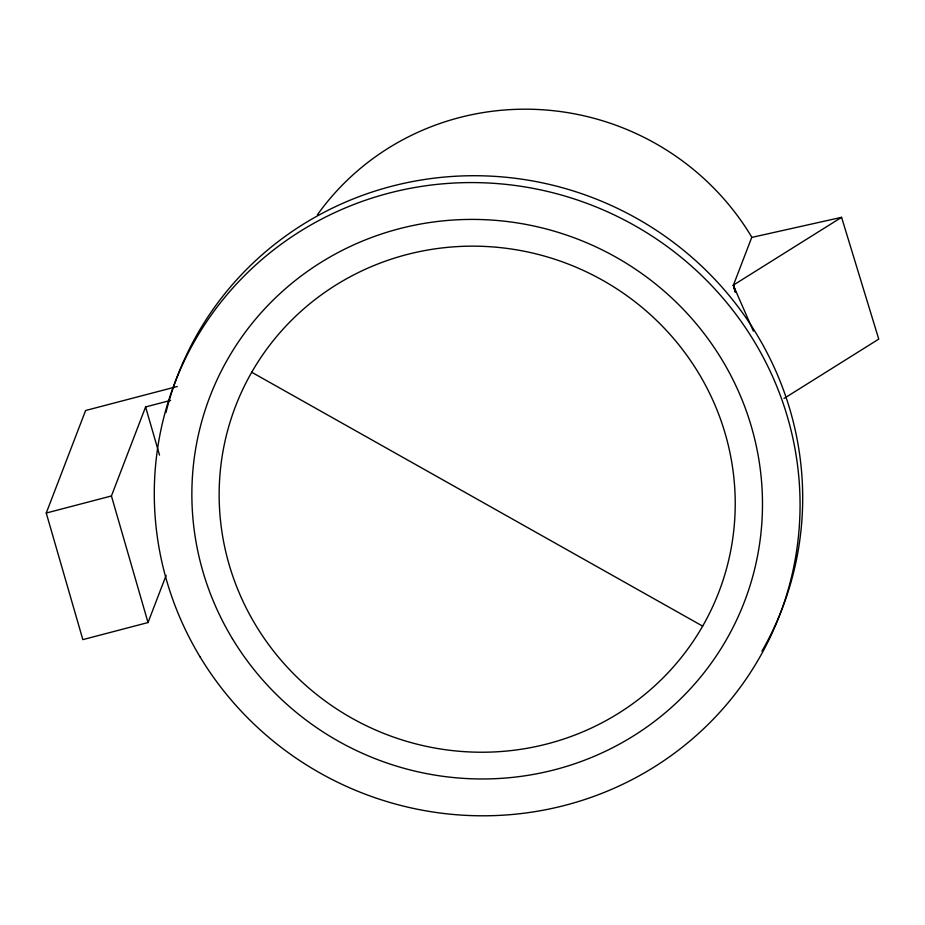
<?xml version="1.0" encoding="UTF-8"?>
<svg xmlns="http://www.w3.org/2000/svg" width="925" height="925" viewBox="0 0 925 925"><rect width="100%" height="100%" fill="white"/><g stroke="black" fill="none" stroke-linecap="round" stroke-linejoin="round"><path stroke-width="1.39" d="M166.142 575.338L148.023 622.548L82.845 639.626L46.25 513.04L85.609 410.503L177.288 386.488M148.023 622.548L111.428 495.973L145.595 406.942L170.616 400.386M735.317 292.242L733.328 285.363L751.736 237.424L751.169 236.141A258.896 252.167 21 0 0 317.425 214.773M735.421 291.976L733.444 285.073L841.577 217.329L878.75 339.117L783.984 398.478M46.25 513.04L111.428 495.973M751.736 237.424L841.577 217.329M251.704 372.243L702.653 626.132A258.896 252.167 21 0 0 473.126 246.154A258.896 252.167 21 0 0 255.762 625.277A258.896 252.167 21 0 0 702.653 626.132M733.328 285.363L753.389 331.15M733.444 285.073L735.525 291.918M145.595 406.942L159.516 455.1M165.957 412.538A323.958 315.517 21 0 1 597.319 199.511A323.958 315.517 21 0 1 761.934 651.177M232.36 638.608A286.253 278.807 21 0 0 726.472 639.545A286.253 278.807 21 0 0 472.698 219.41A286.253 278.807 21 0 0 232.36 638.608M200.124 656.97A323.958 315.517 21 0 0 759.309 658.022A323.958 315.517 21 0 0 472.097 182.572A323.958 315.517 21 0 0 200.124 656.97"/></g></svg>
